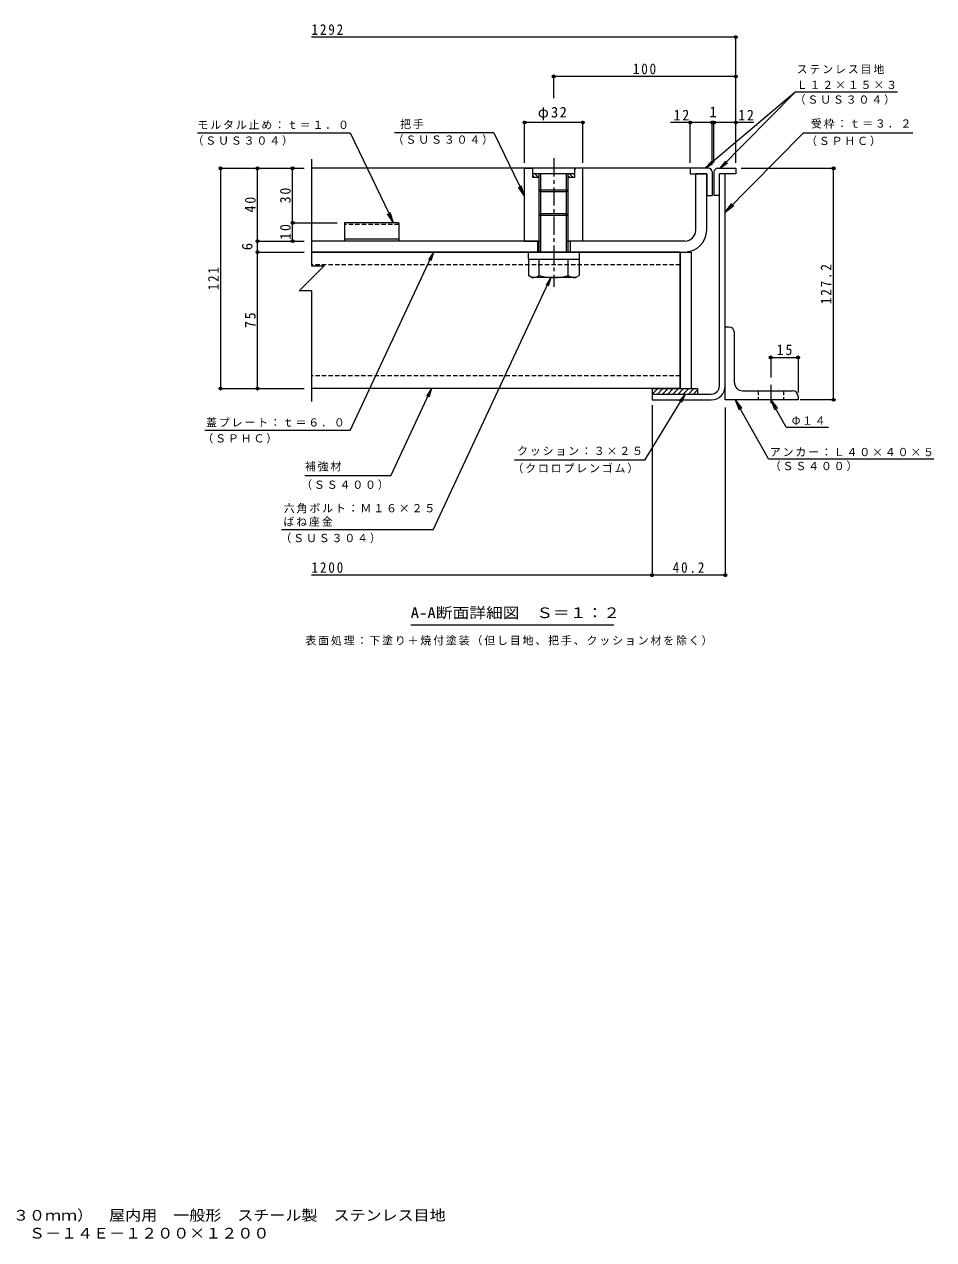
# Model space of a CAD drawing. Units: millimetres on the paper, enlarged 10 times, with parts at other scales. Extents: x -2570 to 2424, y -1962 to 1481.
# Drawn here: x -73 to 2424, y -1962 to 1376 of the extents above; entities that cross this region are included whole.
import ezdxf
from ezdxf.enums import TextEntityAlignment as Align

# ---------------------------------------------------------------- set-up
doc = ezdxf.new("R2010")
doc.units = ezdxf.units.MM
doc.header["$LTSCALE"] = 10
doc.header["$PDMODE"] = 32
doc.header["$PDSIZE"] = 8
doc.linetypes.add('CHAIN1', pattern=[8, 5, -1, 1, -1])
doc.linetypes.add('DASHED1', pattern=[1.8, 1.2, -0.6])
for name, color, linetype, lineweight in [('D-1', 2, 'Continuous', 9), ('D-2', 3, 'Continuous', 9), ('D-3', 4, 'Continuous', 9), ('D-4', 7, 'Continuous', 9), ('D-5', 7, 'Continuous', 9), ('D-6', 6, 'Continuous', 9), ('D-7', 4, 'CHAIN1', 9), ('D-8', 5, 'Continuous', 5), ('D-9', 134, 'Continuous', 5), ('D-C', 2, 'Continuous', 9), ('D-E', 3, 'Continuous', 9), ('D-F', 7, 'Continuous', 9), ('F-5_F-5ﾚｲﾔ', 7, 'Continuous', 9)]:
    doc.layers.add(name, color=color, linetype=linetype, lineweight=lineweight)
doc.styles.add('ＭＳ ゴシック', font='')
doc.styles.get('ＭＳ ゴシック').set_extended_font_data('MS Gothic')

msp = doc.modelspace()

# ---------------------------------------------------------------- linework, layer by layer
at = {"layer": 'D-1'}
for p, q in [((1835.88, 383.09), (1835.88, 965.59)), ((1851.88, 383.09), (1851.88, 965.59)), ((1650.88, 360.59), (1813.38, 360.59))]:
    msp.add_line(p, q, dxfattribs=at)
msp.add_lwpolyline([(1650.88, 360.59), (1650.88, 344.59), (1813.38, 344.59)], dxfattribs=at)
for radius in [22.5, 38.5]:
    msp.add_arc((1813.38, 383.09), radius, 270, 0, dxfattribs=at)
at = {"layer": 'D-2'}
for p, q in [((1770.88, 810.59), (1770.88, 965.59)), ((1340.88, 780.59), (715.88, 780.59)), ((1335.88, 780.59), (1335.88, 750.59)), ((1740.88, 780.59), (1420.88, 780.59)), ((1425.88, 780.59), (1425.88, 750.59)), ((715.88, 750.59), (1740.88, 750.59))]:
    msp.add_line(p, q, dxfattribs=at)
msp.add_lwpolyline([(1800.88, 810.59), (1800.88, 965.59), (1770.88, 965.59)], dxfattribs=at)
for radius in [60, 30]:
    msp.add_arc((1740.88, 810.59), radius, 270, 0, dxfattribs=at)
at = {"layer": 'D-3'}
for p, q in [((1755.88, 980.59), (715.88, 980.59)), ((1755.88, 980.59), (1755.88, 965.59)), ((1805.88, 980.59), (1755.88, 980.59)), ((1815.88, 970.59), (1815.88, 905.59)), ((1820.88, 970.59), (1820.88, 905.59)), ((1830.88, 980.59), (1880.88, 980.59)), ((1880.88, 980.59), (1880.88, 965.59)), ((1755.88, 965.59), (1800.88, 965.59)), ((1800.88, 965.59), (1800.88, 905.59)), ((1835.88, 905.59), (1835.88, 965.59)), ((1880.88, 965.59), (1835.88, 965.59)), ((1800.88, 905.59), (1815.88, 905.59)), ((1835.88, 905.59), (1820.88, 905.59)), ((955.88, 830.59), (955.88, 780.59)), ((955.88, 785.59), (805.88, 785.59)), ((955.88, 780.59), (805.88, 780.59))]:
    msp.add_line(p, q, dxfattribs=at)
at = {"layer": 'D-3', "linetype": 'DASHED1'}
msp.add_line((955.88, 826.26), (805.88, 826.26), dxfattribs=at)
at = {"layer": 'D-3'}
msp.add_lwpolyline([(955.88, 830.59), (805.88, 830.59), (805.88, 780.59)], dxfattribs=at)
for centre, start, end in [((1805.88, 970.59), 0, 90), ((1830.88, 970.59), 90, 180)]:
    msp.add_arc(centre, 10, start, end, dxfattribs=at)
at = {"layer": 'D-4'}
msp.add_line((1545.55, -274.26), (988.05, -274.26), dxfattribs=at)
at = {"layer": 'D-5'}
for p, q in [((2043.74, 1190), (1797.09, 980.59)), ((2043.74, 1190), (1838, 980.59)), ((2325.2, 1190), (2043.74, 1190)), ((402.95, 1078.38), (821.89, 1078.38)), ((821.89, 1078.38), (941.14, 830.59)), ((1216.83, 1078.38), (943.58, 1078.38)), ((2065.4, 1077.49), (1851.88, 860.16)), ((2366.96, 1077.49), (2065.4, 1077.49)), ((1797.09, 980.59), (1813.87, 999.12)), ((1797.09, 980.59), (1818.1, 994.14)), ((1838, 980.59), (1853.05, 1000.56)), ((1838, 980.59), (1857.7, 995.98)), ((1300.88, 903.74), (1284.45, 928.85)), ((1851.88, 860.16), (1869.93, 884.12)), ((1851.88, 860.16), (1875.52, 878.63)), ((941.14, 830.59), (924.72, 855.69)), ((941.14, 830.59), (931.77, 859.09)), ((822.28, 260.77), (1050.69, 750.59)), ((1050.69, 750.59), (1037.26, 729.5)), ((1050.69, 750.59), (1043.17, 726.74)), ((1050.11, -12.2), (1373.16, 680.59)), ((1373.16, 680.59), (1359.73, 659.5)), ((1373.16, 680.59), (1365.64, 656.74)), ((1045.06, 375.59), (1037.54, 351.74)), ((1741.38, 360.08), (1725.72, 340.59)), ((1879.16, 344.59), (1897.2, 320.61)), ((1879.16, 344.59), (1890.38, 316.76)), ((1970.47, 182.91), (1879.16, 344.59)), ((1976.88, 344.59), (1988.09, 316.76)), ((1976.88, 344.59), (1994.91, 320.61)), ((2019.21, 269.64), (1976.88, 344.59)), ((2019.21, 269.64), (2135.35, 269.64)), ((822.28, 260.77), (422.61, 260.77)), ((1631.41, 179.16), (1273.28, 179.16)), ((1970.47, 182.91), (2424.25, 182.91)), ((933.51, 136.38), (697.5, 136.38)), ((1050.11, -12.2), (633.12, -12.2))]:
    msp.add_line(p, q, dxfattribs=at)
for points in [[(1216.83, 1078.38), (1300.88, 903.74), (1291.51, 932.24)], [(933.51, 136.38), (1045.06, 375.59), (1031.63, 354.5)], [(1631.41, 179.16), (1741.38, 360.08), (1731.3, 337.2)]]:
    msp.add_lwpolyline(points, dxfattribs=at)
at = {"layer": 'D-6'}
for p, q in [((1650.88, 373.98), (1652.49, 375.59)), ((1650.88, 375.59), (1775.88, 375.59)), ((1650.88, 375.59), (1650.88, 360.59)), ((1651.63, 360.59), (1666.63, 375.59)), ((1665.77, 360.59), (1680.77, 375.59)), ((1679.91, 360.59), (1694.91, 375.59)), ((1694.05, 360.59), (1709.05, 375.59)), ((1708.2, 360.59), (1723.2, 375.59)), ((1722.34, 360.59), (1737.34, 375.59)), ((1736.48, 360.59), (1751.48, 375.59)), ((1750.62, 360.59), (1765.62, 375.59)), ((1764.77, 360.59), (1775.88, 371.7)), ((1775.88, 375.59), (1775.88, 360.59))]:
    msp.add_line(p, q, dxfattribs=at)
at = {"layer": 'D-7'}
msp.add_line((1976.88, 385.63), (1976.88, 327.17), dxfattribs=at)
at = {"layer": 'D-8'}
for p, q in [((1728.38, 750.59), (1758.38, 750.59)), ((1728.38, 750.59), (1728.38, 375.59)), ((1758.38, 750.59), (1758.38, 375.59)), ((1728.38, 375.59), (1758.38, 375.59))]:
    msp.add_line(p, q, dxfattribs=at)
at = {"layer": 'D-9'}
for p, q in [((1728.38, 750.59), (715.88, 750.59)), ((1728.38, 375.59), (1728.38, 750.59)), ((1311.38, 730.59), (1311.38, 686.22)), ((1340.88, 686.07), (1340.88, 730.59)), ((1420.88, 686.07), (1420.88, 730.59)), ((1450.38, 730.59), (1450.38, 686.07)), ((1320.92, 680.71), (1311.38, 686.22)), ((1440.88, 680.59), (1321.13, 680.59)), ((1440.88, 680.59), (1450.38, 686.07)), ((1728.38, 375.59), (715.88, 375.59))]:
    msp.add_line(p, q, dxfattribs=at)
at = {"layer": 'D-9', "linetype": 'DASHED1'}
for p, q in [((1728.38, 715.59), (715.88, 715.59)), ((1728.38, 410.59), (715.88, 410.59))]:
    msp.add_line(p, q, dxfattribs=at)
at = {"layer": 'D-9'}
for centre, radius, start, end in [((1322.17, 715.09), 34.53, 267.86055, 302.81094), ((1380.88, 829.18), 148.6, 254.38446, 285.61554), ((1439.59, 715.09), 34.53, 237.18906, 272.13945)]:
    msp.add_arc(centre, radius, start, end, dxfattribs=at)
at = {"layer": 'D-C', "linetype": 'CHAIN1'}
msp.add_line((1380.88, 1008.26), (1380.88, 654.96), dxfattribs=at)
at = {"layer": 'D-C'}
for p, q in [((1300.88, 780.59), (1300.88, 980.59)), ((1300.88, 980.59), (1320.88, 980.59)), ((1323.38, 978.09), (1320.88, 980.59)), ((1323.38, 955.59), (1323.38, 980.59)), ((1438.38, 980.59), (1323.38, 980.59)), ((1438.38, 955.59), (1438.38, 980.59)), ((1440.88, 980.59), (1438.38, 978.09)), ((1438.38, 965.59), (1323.38, 965.59)), ((1328.28, 955.59), (1323.38, 960.49)), ((1340.88, 955.59), (1323.38, 955.59)), ((1338.88, 955.59), (1328.88, 965.59)), ((1340.88, 964.2), (1339.49, 965.59)), ((1340.88, 750.59), (1340.88, 965.59)), ((1345.88, 750.59), (1345.88, 965.59)), ((1415.88, 750.59), (1415.88, 965.59)), ((1420.88, 939.37), (1420.88, 965.59)), ((1423.74, 955.59), (1420.88, 958.45)), ((1438.38, 955.59), (1420.88, 955.59)), ((1420.88, 750.59), (1420.88, 939.37)), ((1434.34, 955.59), (1424.34, 965.59)), ((1438.38, 962.16), (1434.95, 965.59)), ((1420.88, 920.59), (1340.88, 920.59)), ((1345.88, 915.59), (1340.88, 920.59)), ((1415.88, 915.59), (1345.88, 915.59)), ((1420.88, 920.86), (1415.88, 915.59)), ((1345.88, 855.59), (1340.88, 850.59)), ((1420.88, 850.59), (1340.88, 850.59)), ((1415.88, 855.59), (1345.88, 855.59)), ((1420.88, 850.59), (1415.88, 855.59)), ((1300.88, 780.59), (1345.88, 780.59)), ((1460.88, 780.59), (1415.88, 780.59))]:
    msp.add_line(p, q, dxfattribs=at)
at = {"layer": 'D-C', "color": 134, "lineweight": 5}
for p, q in [((1310.88, 750.59), (1310.88, 730.59)), ((1310.88, 750.59), (1450.88, 750.59)), ((1450.88, 750.59), (1450.88, 730.59)), ((1310.88, 730.59), (1450.88, 730.59))]:
    msp.add_line(p, q, dxfattribs=at)
at = {"layer": 'D-C'}
msp.add_lwpolyline([(1460.88, 780.59), (1460.88, 980.59), (1440.88, 980.59)], dxfattribs=at)
at = {"layer": 'D-E'}
for p, q in [((1861.88, 544.59), (1851.88, 544.59)), ((1851.88, 344.59), (1851.88, 544.59)), ((1876.88, 392.09), (1876.88, 529.59)), ((1899.38, 369.59), (2036.88, 369.59)), ((2051.88, 344.59), (1851.88, 344.59)), ((2051.88, 354.59), (2051.88, 344.59))]:
    msp.add_line(p, q, dxfattribs=at)
at = {"layer": 'D-E', "linetype": 'DASHED1'}
for p, q in [((1941.88, 369.59), (1941.88, 344.59)), ((2011.88, 369.59), (2011.88, 344.59))]:
    msp.add_line(p, q, dxfattribs=at)
at = {"layer": 'D-E'}
for centre, radius, start, end in [((1861.88, 529.59), 15, 0, 90), ((1899.38, 392.09), 22.5, 180, 270), ((2036.88, 354.59), 15, 0, 90)]:
    msp.add_arc(centre, radius, start, end, dxfattribs=at)
at = {"layer": 'D-F'}
for p, q in [((1880.88, 1340.61), (715.88, 1340.61)), ((1880.88, 995.59), (1880.88, 1345.61)), ((1380.88, 1172.88), (1380.88, 1237.79)), ((1880.88, 1232.79), (1380.88, 1232.79)), ((1880.88, 1232.61), (1880.88, 1227.79)), ((1300.88, 995.59), (1300.88, 1111.16)), ((1460.88, 1106.16), (1300.88, 1106.16)), ((1460.88, 995.59), (1460.88, 1111.16)), ((1815.88, 1106.16), (1701.27, 1106.16)), ((1755.88, 995.59), (1755.88, 1111.16)), ((1815.88, 995.59), (1815.88, 1111.16)), ((1820.88, 1106.16), (1815.88, 1106.16)), ((1820.88, 995.59), (1820.88, 1111.16)), ((1930.12, 1106.16), (1820.88, 1106.16)), ((715.88, 1006.03), (715.88, 712.5)), ((462.8, 980.59), (695.88, 980.59)), ((465.8, 980.59), (465.8, 375.59)), ((567.49, 780.59), (567.49, 980.59)), ((663.85, 830.59), (663.85, 980.59)), ((1895.88, 980.59), (2154.57, 980.59)), ((2149.57, 344.59), (2149.57, 980.59)), ((660.85, 830.59), (785.88, 830.59)), ((663.85, 780.59), (663.85, 830.59)), ((564.49, 780.59), (695.88, 780.59)), ((567.49, 750.59), (567.49, 780.59)), ((564.49, 750.59), (695.88, 750.59)), ((567.49, 375.59), (567.49, 750.59)), ((750.29, 712.5), (681.47, 643.68)), ((715.88, 712.5), (750.29, 712.5)), ((715.88, 643.68), (681.47, 643.68)), ((715.88, 643.68), (715.88, 340.16)), ((1976.88, 464.08), (1976.88, 405.63)), ((1976.88, 461.08), (2051.88, 461.08)), ((2051.88, 464.08), (2051.88, 364.59)), ((462.8, 375.59), (695.88, 375.59)), ((2154.57, 344.59), (2057.89, 344.59)), ((1650.88, 329.59), (1650.88, -141.89)), ((1851.88, 323.21), (1851.88, -141.89)), ((1650.88, -136.89), (715.88, -136.89)), ((1851.88, -136.89), (1650.88, -136.89))]:
    msp.add_line(p, q, dxfattribs=at)
for p in [(1880.88, 1340.61), (1380.88, 1232.79), (1880.88, 1232.79), (1300.88, 1106.16), (1460.88, 1106.16), (1755.88, 1106.16), (1815.88, 1106.16), (1820.88, 1106.16), (1880.88, 1106.16), (465.8, 980.59), (567.49, 980.59), (663.85, 980.59), (2149.57, 980.59), (663.85, 830.59), (567.49, 780.59), (663.85, 780.59), (567.49, 750.59), (1976.88, 461.08), (2051.88, 461.08), (465.8, 375.59), (567.49, 375.59), (2149.57, 344.59), (1650.88, -136.89), (1851.88, -136.89)]:
    msp.add_point(p, dxfattribs=at)

# ---------------------------------------------------------------- texts
at = {"layer": 'D-4', "color": 2, "style": 'ＭＳ ゴシック', "width": 1.15}
msp.add_text('A-A断面詳細図\u3000Ｓ＝１：２', height=29.33, dxfattribs=at).set_placement((988.05, -263.64), align=Align.BOTTOM_LEFT)
at = {"layer": 'D-4', "insert": (698.84, -330.39), "char_height": 21.99, "attachment_point": 7, "style": 'ＭＳ ゴシック'}
msp.add_mtext('\\T1.17;表面処理：下塗り＋焼付塗装（但し目地、把手、クッション材を除く）', dxfattribs=at)
at = {"layer": 'D-5', "char_height": 21.99, "attachment_point": 7, "style": 'ＭＳ ゴシック'}
for s, insert in [('\\T1.17;ステンレス目地', (2048.08, 1239.32)), ('\\T1.17;Ｌ１２×１５×３', (2048.08, 1197.99)), ('\\T1.17;（ＳＵＳ３０４）', (2042.33, 1155.15)), ('\\T1.17;モルタル止め：ｔ＝１．０', (402.56, 1087.39)), ('\\T1.17;把手', (959.08, 1088.22)), ('\\T1.17;受枠：ｔ＝３．２', (2087.35, 1089.81)), ('\\T1.17;（ＳＵＳ３０４）', (389, 1042.48)), ('\\T1.17;（ＳＵＳ３０４）', (938.63, 1045.15)), ('\\T1.17;（ＳＰＨＣ）', (2073.73, 1041.65)), ('\\T1.17;蓋プレート：ｔ＝６．０', (426.13, 270.01)), ('\\T1.17;Φ１４', (2034.4, 275.6)), ('\\T1.17;（ＳＰＨＣ）', (416.08, 224.65)), ('\\T1.17;クッション：３×２５', (1280.25, 190.87)), ('\\T1.17;アンカー：Ｌ４０×４０×５', (1974.25, 188.87)), ('\\T1.17;補強材', (697.5, 147.86)), ('\\T1.17;（クロロプレンゴム）', (1267.29, 142.6)), ('\\T1.17;（ＳＳ４００）', (1974.25, 148.63)), ('\\T1.17;（ＳＳ４００）', (687.3, 97.34)), ('\\T1.17;六角ボルト：Ｍ１６×２５', (639.65, 33.16)), ('\\T1.17;ばね座金', (638.6, -3.56)), ('\\T1.17;（ＳＵＳ３０４）', (630.34, -49.12))]:
    msp.add_mtext(s, dxfattribs=dict(at, insert=insert))
at = {"layer": 'D-F', "color": 2, "style": 'ＭＳ ゴシック'}
msp.add_text('1', height=29.33, dxfattribs=at).set_placement((1808.38, 1112.16), align=Align.BOTTOM_LEFT)
msp.add_text('6', height=29.33, rotation=90, dxfattribs=at).set_placement((562.49, 755.59), align=Align.BOTTOM_LEFT)
at = {"layer": 'D-F', "color": 2, "char_height": 29.33, "attachment_point": 7, "style": 'ＭＳ ゴシック'}
for s, insert in [('\\T1.28;\\W0.9;1292', (715.88, 1346.61)), ('\\T1.27;\\W0.9;100', (1598.38, 1238.79)), ('\\T1.19;φ32', (1337.13, 1112.16)), ('\\T1.27;\\W0.95;12', (1709.91, 1112.16)), ('\\T1.27;\\W0.95;12', (1887.52, 1112.16)), ('\\T1.27;\\W0.95;15', (1993.13, 467.08)), ('\\T1.28;\\W0.9;1200', (715.88, -130.89)), ('\\T1.28;\\W0.9;40.2', (1707.63, -130.89))]:
    msp.add_mtext(s, dxfattribs=dict(at, insert=insert))
at = {"layer": 'D-F', "color": 2, "char_height": 29.33, "attachment_point": 7, "rotation": 90, "style": 'ＭＳ ゴシック'}
for s, insert in [('\\T1.27;\\W0.95;30', (658.85, 884.34)), ('\\T1.27;\\W0.95;40', (562.49, 859.34)), ('\\T1.27;\\W0.95;10', (658.85, 784.34)), ('\\T1.27;\\W0.9;121', (460.8, 645.59)), ('\\T1.28;\\W0.9;127.2', (2143.57, 607.59)), ('\\T1.27;\\W0.95;75', (562.49, 541.84))]:
    msp.add_mtext(s, dxfattribs=dict(at, insert=insert))
at = {"layer": 'F-5_F-5ﾚｲﾔ', "color": 2, "style": 'ＭＳ ゴシック', "width": 1.1}
for s, p in [('充填用（充填深さ：３０ｍｍ）\u3000屋内用\u3000一般形\u3000スチール製\u3000ステンレス目地', (-500.11, -1918.5)), ('大口径マシンハッチ\u3000Ｓ－１４Ｅ－１２００×１２００', (-500.11, -1967.71))]:
    msp.add_text(s, height=29.33, dxfattribs=at).set_placement(p, align=Align.BOTTOM_LEFT)

doc.saveas('drawing.dxf')
